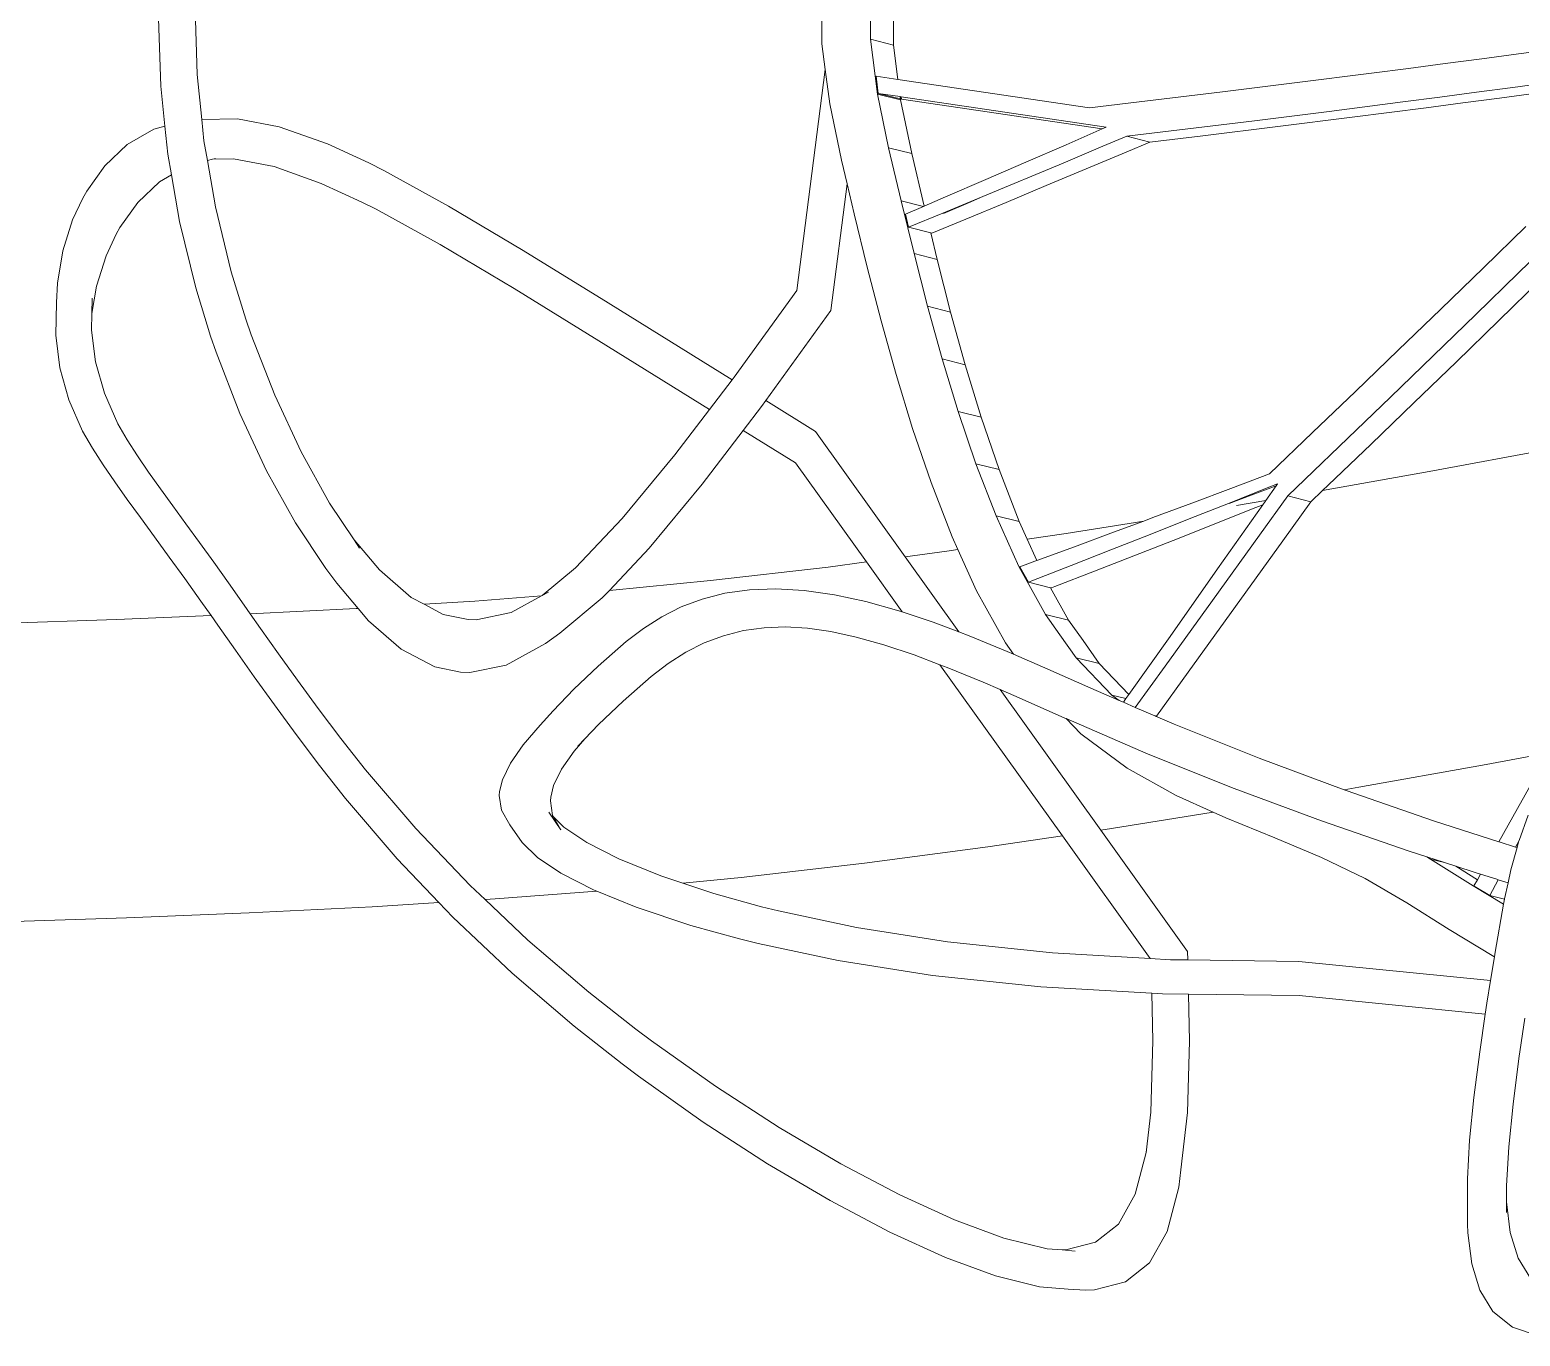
# Model space of a CAD drawing. Header units: millimetres. Extents: x 930469 to 1523124, y -120375 to 411163.
# Drawn here: x 1403982.3 to 1404443.5, y 138208.9 to 138613.2 of the extents above; entities that cross this region are included whole.
import ezdxf

# ---------------------------------------------------------------- set-up
doc = ezdxf.new("R2010")
doc.units = ezdxf.units.MM
for name, color, linetype, lineweight in [('A-NET THAY', 8, 'Continuous', 0), ('COT VACH', 8, 'Continuous', 0), ('xr', 8, 'Continuous', 0)]:
    doc.layers.add(name, color=color, linetype=linetype, lineweight=lineweight)

# ---------------------------------------------------------------- blocks, each defined once
blk = doc.blocks.new('zzz')
at = {"layer": 'xr', "ltscale": 3}
for p, q in [((1229460.1, 22765.21), (1229460.09, 22725.7)), ((1229490.1, 22763.73), (1229490.08, 22728.45)), ((1229504.42, 22760.12), (1229504.4, 22724.84)), ((1229072.09, 22747.33), (1229073.44, 22706.53)), ((1229050.97, 22699.38), (1229049.57, 22741.34)), ((1229490.08, 22728.45), (1229494.41, 22694.45)), ((1229504.4, 22724.84), (1229490.08, 22728.45)), ((1229460.09, 22725.7), (1229462.14, 22709.74)), ((1229504.4, 22724.84), (1229507.11, 22703.58)), ((1229891.07, 22719.32), (1229868.48, 22716.31)), ((1229913.58, 22722.34), (1229891.07, 22719.32)), ((1229444.61, 22572.99), (1229462.14, 22709.74)), ((1229462.14, 22709.74), (1229464.87, 22688.43)), ((1229823.03, 22710.36), (1229800.19, 22707.43)), ((1229845.8, 22713.33), (1229823.03, 22710.36)), ((1229868.48, 22716.31), (1229845.8, 22713.33)), ((1229053.49, 22674.73), (1229050.97, 22699.38)), ((1229073.44, 22706.53), (1229076.28, 22678.78)), ((1229493.57, 22705.6), (1229494.93, 22694.96)), ((1229493.57, 22705.6), (1229507.11, 22703.58)), ((1229625.64, 22685.99), (1229507.11, 22703.58)), ((1229708.01, 22695.89), (1229754.25, 22701.61)), ((1229754.25, 22701.61), (1229800.19, 22707.43)), ((1229887.68, 22698.6), (1229865.08, 22695.59)), ((1229910.19, 22701.63), (1229887.68, 22698.6)), ((1229508.74, 22690.84), (1229494.41, 22694.45)), ((1229501.36, 22661.31), (1229494.41, 22694.45)), ((1229508.65, 22691.5), (1229494.93, 22694.96)), ((1229494.93, 22694.96), (1229508.47, 22692.93)), ((1229508.47, 22692.93), (1229508.65, 22691.5)), ((1229509.06, 22692.84), (1229508.47, 22692.93)), ((1229508.65, 22691.5), (1229508.74, 22690.84)), ((1229509.25, 22691.35), (1229508.65, 22691.5)), ((1229515.68, 22657.7), (1229508.74, 22690.84)), ((1229509.06, 22692.84), (1229509.25, 22691.35)), ((1229635.9, 22674.04), (1229509.06, 22692.84)), ((1229633.46, 22672.9), (1229509.25, 22691.35)), ((1229625.64, 22685.99), (1229661.48, 22690.25)), ((1229661.48, 22690.25), (1229708.01, 22695.89)), ((1229773.87, 22683.79), (1229819.64, 22689.65)), ((1229842.4, 22692.61), (1229819.64, 22689.65)), ((1229865.08, 22695.59), (1229842.4, 22692.61)), ((1229879.41, 22691.98), (1229856.73, 22689)), ((1229902, 22694.99), (1229879.41, 22691.98)), ((1229464.87, 22688.43), (1229472.2, 22653.66)), ((1229727.78, 22678.02), (1229773.87, 22683.79)), ((1229742.1, 22674.41), (1229788.19, 22680.18)), ((1229788.19, 22680.18), (1229833.96, 22686.04)), ((1229856.73, 22689), (1229833.96, 22686.04)), ((1229030.16, 22663.24), (1229046.54, 22672.8)), ((1229046.54, 22672.8), (1229053.49, 22674.73)), ((1229055.28, 22657.35), (1229053.49, 22674.73)), ((1229076.28, 22678.78), (1229098.46, 22679.22)), ((1229076.28, 22678.78), (1229077.64, 22665.59)), ((1229098.46, 22679.22), (1229124.24, 22674.29)), ((1229124.24, 22674.29), (1229154.16, 22663.67)), ((1229633.46, 22672.9), (1229611.13, 22663.15)), ((1229635.89, 22673.96), (1229633.46, 22672.9)), ((1229636.03, 22674.02), (1229635.89, 22673.96)), ((1229636.03, 22674.02), (1229635.9, 22674.04)), ((1229648.66, 22668.41), (1229681.39, 22672.34)), ((1229681.39, 22672.34), (1229727.78, 22678.02)), ((1229695.71, 22668.73), (1229742.1, 22674.41)), ((1229016.38, 22650.18), (1229030.16, 22663.24)), ((1229077.64, 22665.59), (1229079.77, 22653.3)), ((1229154.16, 22663.67), (1229179.71, 22651.89)), ((1229611.13, 22663.15), (1229586.3, 22652.36)), ((1229633.96, 22662.2), (1229609.27, 22651.81)), ((1229648.66, 22668.41), (1229633.96, 22662.2)), ((1229662.98, 22664.8), (1229648.29, 22658.59)), ((1229662.98, 22664.8), (1229648.66, 22668.41)), ((1229662.98, 22664.8), (1229695.71, 22668.73)), ((1229057.51, 22644.47), (1229055.28, 22657.35)), ((1229079.77, 22653.3), (1229083.01, 22654.2)), ((1229079.77, 22653.3), (1229084.71, 22624.81)), ((1229083.01, 22654.2), (1229084.68, 22654.66)), ((1229083.01, 22654.2), (1229095.85, 22654.45)), ((1229095.85, 22654.45), (1229121, 22649.64)), ((1229472.2, 22653.66), (1229475.68, 22638.99)), ((1229501.36, 22661.31), (1229509.11, 22628.5)), ((1229515.68, 22657.7), (1229501.36, 22661.31)), ((1229515.68, 22657.7), (1229523.36, 22625.23)), ((1229586.3, 22652.36), (1229561.41, 22641.59)), ((1229648.29, 22658.59), (1229623.6, 22648.2)), ((1229005.13, 22634.41), (1229016.38, 22650.18)), ((1229050.2, 22640.2), (1229057.51, 22644.47)), ((1229062.51, 22615.61), (1229057.51, 22644.47)), ((1229121, 22649.64), (1229150.26, 22639.25)), ((1229179.71, 22651.89), (1229188.97, 22647.2)), ((1229188.97, 22647.2), (1229229.04, 22625.14)), ((1229609.27, 22651.81), (1229559.73, 22631.09)), ((1229623.6, 22648.2), (1229598.84, 22637.84)), ((1229002.68, 22630.08), (1229005.13, 22634.41)), ((1229036.73, 22627.44), (1229050.2, 22640.2)), ((1229150.26, 22639.25), (1229175.32, 22627.7)), ((1229465.62, 22560.49), (1229475.68, 22638.99)), ((1229475.68, 22638.99), (1229480.1, 22620.34)), ((1229561.41, 22641.59), (1229536.45, 22630.85)), ((1229598.84, 22637.84), (1229574.01, 22627.49)), ((1228996.38, 22616.59), (1229002.68, 22630.08)), ((1229025.66, 22611.93), (1229036.73, 22627.44)), ((1229084.71, 22624.81), (1229094.54, 22584.59)), ((1229175.32, 22627.7), (1229184.22, 22623.19)), ((1229229.04, 22625.14), (1229275.17, 22597.69)), ((1229522.88, 22625.03), (1229509.11, 22628.5)), ((1229517.05, 22595.78), (1229509.11, 22628.5)), ((1229522.88, 22625.03), (1229511.69, 22620.23)), ((1229523.36, 22625.23), (1229522.88, 22625.03)), ((1229536.45, 22630.85), (1229523.36, 22625.23)), ((1229559.69, 22631.1), (1229534.8, 22620.78)), ((1229550.78, 22627.24), (1229535.38, 22620.63)), ((1229574.01, 22627.49), (1229549.13, 22617.17)), ((1229559.69, 22631.1), (1229550.78, 22627.24)), ((1229559.73, 22631.09), (1229559.69, 22631.1)), ((1228990.29, 22597.47), (1228996.38, 22616.59)), ((1229072.54, 22574.61), (1229062.51, 22615.61)), ((1229184.22, 22623.19), (1229223.87, 22601.36)), ((1229488.16, 22587.31), (1229480.1, 22620.34)), ((1229511.69, 22620.23), (1229513.67, 22612.05)), ((1229534.8, 22620.78), (1229513.67, 22612.05)), ((1229549.13, 22617.17), (1229528, 22608.44)), ((1229017.1, 22594.46), (1229023.3, 22607.76)), ((1229023.3, 22607.76), (1229025.66, 22611.93)), ((1229527.39, 22608.59), (1229513.67, 22612.05)), ((1229527.39, 22608.59), (1229531.37, 22592.17)), ((1229528, 22608.44), (1229527.39, 22608.59)), ((1229895.58, 22612.5), (1229869.39, 22586.95)), ((1229916.95, 22609.14), (1229890.85, 22583.57)), ((1228986.98, 22577.58), (1228990.29, 22597.47)), ((1229223.87, 22601.36), (1229269.63, 22574.13)), ((1229275.17, 22597.69), (1229327.74, 22565.33)), ((1229011.1, 22575.62), (1229017.1, 22594.46)), ((1229531.37, 22592.17), (1229517.05, 22595.78)), ((1229525.41, 22563.15), (1229517.05, 22595.78)), ((1229539.73, 22559.54), (1229531.37, 22592.17)), ((1229094.54, 22584.59), (1229103.6, 22555.11)), ((1229488.16, 22587.31), (1229496.68, 22554.17)), ((1229869.39, 22586.95), (1229843.1, 22561.43)), ((1229890.85, 22583.57), (1229864.65, 22558.02)), ((1229905.17, 22579.96), (1229878.97, 22554.41)), ((1228986.98, 22577.58), (1228986.33, 22565.43)), ((1229008.28, 22558.75), (1229011.1, 22575.62)), ((1229081.75, 22544.63), (1229072.54, 22574.61)), ((1229269.63, 22574.13), (1229322.03, 22541.87)), ((1229444.61, 22572.99), (1229405.8, 22519.35)), ((1228985.91, 22545.22), (1228986.33, 22565.43)), ((1229008.48, 22568.19), (1229008.28, 22558.75)), ((1229327.74, 22565.33), (1229404.52, 22517.67)), ((1229465.62, 22560.49), (1229425.31, 22504.78)), ((1229539.73, 22559.54), (1229525.41, 22563.15)), ((1229525.41, 22563.15), (1229534.41, 22530.6)), ((1229843.1, 22561.43), (1229816.73, 22535.93)), ((1229008.28, 22558.75), (1229008.07, 22548.39)), ((1229103.6, 22555.11), (1229106.87, 22545.57)), ((1229505.93, 22520.9), (1229496.68, 22554.17)), ((1229539.73, 22559.54), (1229548.74, 22526.99)), ((1229864.65, 22558.02), (1229838.36, 22532.5)), ((1229878.97, 22554.41), (1229852.69, 22528.89)), ((1228988.48, 22525.07), (1228985.91, 22545.22)), ((1229008.07, 22548.39), (1229010.58, 22528.7)), ((1229085.15, 22534.72), (1229081.75, 22544.63)), ((1229106.87, 22545.57), (1229121.43, 22508.11)), ((1229322.03, 22541.87), (1229390.54, 22499.34)), ((1229099.89, 22496.79), (1229085.15, 22534.72)), ((1229816.73, 22535.93), (1229790.28, 22510.45)), ((1229838.36, 22532.5), (1229811.99, 22507)), ((1228994.04, 22505.22), (1228988.48, 22525.07)), ((1229010.58, 22528.7), (1229016, 22509.36)), ((1229548.74, 22526.99), (1229534.41, 22530.6)), ((1229544.32, 22498.14), (1229534.41, 22530.6)), ((1229558.64, 22494.53), (1229548.74, 22526.99)), ((1229852.69, 22528.89), (1229826.32, 22503.39)), ((1229404.52, 22517.67), (1229390.54, 22499.34)), ((1229405.8, 22519.35), (1229404.52, 22517.67)), ((1229516.16, 22487.54), (1229505.93, 22520.9)), ((1229002.52, 22485.83), (1228994.04, 22505.22)), ((1229016, 22509.36), (1229024.24, 22490.51)), ((1229121.43, 22508.11), (1229137.74, 22473.13)), ((1229425.31, 22504.78), (1229422.71, 22501.19)), ((1229425.31, 22504.78), (1229456.01, 22485.74)), ((1229790.28, 22510.45), (1229763.74, 22484.99)), ((1229811.99, 22507), (1229785.54, 22481.52)), ((1229116.43, 22461.32), (1229099.89, 22496.79)), ((1229390.54, 22499.34), (1229369.07, 22471.19)), ((1229422.71, 22501.19), (1229411.42, 22486.39)), ((1229558.64, 22494.53), (1229544.32, 22498.14)), ((1229544.32, 22498.14), (1229555.37, 22465.76)), ((1229826.32, 22503.39), (1229799.86, 22477.91)), ((1229024.24, 22490.51), (1229030.01, 22480.52)), ((1229411.42, 22486.39), (1229385.96, 22453.02)), ((1229411.42, 22486.39), (1229443.68, 22466.39)), ((1229516.16, 22487.54), (1229527.62, 22454.07)), ((1229558.64, 22494.53), (1229569.69, 22462.15)), ((1229008.56, 22475.37), (1229002.52, 22485.83)), ((1229030.01, 22480.52), (1229036.41, 22470.55)), ((1229511.54, 22408.12), (1229456.01, 22485.74)), ((1229763.74, 22484.99), (1229737.13, 22459.56)), ((1229785.54, 22481.52), (1229759, 22456.06)), ((1229799.86, 22477.91), (1229773.33, 22452.45)), ((1229015.21, 22465), (1229008.56, 22475.37)), ((1229036.41, 22470.55), (1229043.32, 22460.49)), ((1229137.74, 22473.13), (1229155.39, 22441.33)), ((1229369.07, 22471.19), (1229336.46, 22431.77)), ((1229835.8, 22460.98), (1229911.52, 22475.03)), ((1229022.45, 22454.48), (1229015.21, 22465)), ((1229043.32, 22460.49), (1229050.68, 22450.21)), ((1229134.31, 22429.11), (1229116.43, 22461.32)), ((1229487.65, 22404.94), (1229443.68, 22466.39)), ((1229569.69, 22462.15), (1229555.37, 22465.76)), ((1229567.8, 22433.53), (1229555.37, 22465.76)), ((1229582.12, 22429.92), (1229569.69, 22462.15)), ((1229737.05, 22459.48), (1229713.1, 22450.44)), ((1229737.13, 22459.56), (1229737.05, 22459.48)), ((1229835.8, 22460.98), (1229769.82, 22449.1)), ((1229030.19, 22443.65), (1229022.45, 22454.48)), ((1229050.68, 22450.21), (1229058.41, 22439.59)), ((1229385.96, 22453.02), (1229353.25, 22413.47)), ((1229540.65, 22420.42), (1229527.62, 22454.07)), ((1229713.1, 22450.44), (1229689.01, 22441.4)), ((1229735.69, 22450.81), (1229711.58, 22441.17)), ((1229741.11, 22452), (1229727.42, 22446.83)), ((1229741.11, 22452), (1229734.8, 22443.01)), ((1229742.08, 22453.38), (1229735.69, 22450.81)), ((1229742.08, 22453.38), (1229741.11, 22452)), ((1229759, 22456.06), (1229748.3, 22445.83)), ((1229773.33, 22452.45), (1229769.82, 22449.1)), ((1229038.41, 22432.37), (1229030.19, 22443.65)), ((1229155.39, 22441.33), (1229170.55, 22418.7)), ((1229689.01, 22441.4), (1229664.84, 22432.38)), ((1229711.58, 22441.17), (1229687.39, 22431.55)), ((1229732.95, 22440.37), (1229704.93, 22400.59)), ((1229727.42, 22446.83), (1229712.02, 22441.05)), ((1229734.8, 22443.01), (1229716.66, 22439.89)), ((1229732.95, 22440.37), (1229725.9, 22437.56)), ((1229748.3, 22445.83), (1229730.9, 22421.57)), ((1229734.3, 22442.29), (1229732.95, 22440.37)), ((1229734.8, 22443.01), (1229734.3, 22442.29)), ((1229762.62, 22442.22), (1229745.22, 22417.96)), ((1229762.62, 22442.22), (1229748.3, 22445.83)), ((1229769.82, 22449.1), (1229762.62, 22442.22)), ((1229047.08, 22420.52), (1229038.41, 22432.37)), ((1229058.41, 22439.59), (1229066.49, 22428.55)), ((1229336.46, 22431.77), (1229307.56, 22401.29)), ((1229582.12, 22429.92), (1229567.8, 22433.53)), ((1229581.99, 22402.12), (1229567.8, 22433.53)), ((1229664.84, 22432.38), (1229659.18, 22430.28)), ((1229687.39, 22431.55), (1229663.13, 22421.94)), ((1229725.9, 22437.56), (1229701.72, 22427.94)), ((1229066.49, 22428.55), (1229074.89, 22416.99)), ((1229153.14, 22400.99), (1229134.31, 22429.11)), ((1229582.12, 22429.92), (1229587.09, 22418.95)), ((1229611.24, 22422.54), (1229587.09, 22418.95)), ((1229659.18, 22430.28), (1229611.24, 22422.54)), ((1229640.59, 22423.38), (1229616.28, 22414.4)), ((1229663.13, 22421.94), (1229638.79, 22412.37)), ((1229659.18, 22430.28), (1229640.59, 22423.38)), ((1229701.72, 22427.94), (1229677.45, 22418.33)), ((1229056.18, 22408), (1229047.08, 22420.52)), ((1229074.89, 22416.99), (1229083.65, 22404.82)), ((1229186.3, 22399.98), (1229170.55, 22418.7)), ((1229170.55, 22418.7), (1229173.99, 22413.57)), ((1229353.25, 22413.47), (1229328.5, 22387.37)), ((1229544.21, 22412.58), (1229537.37, 22411.56)), ((1229540.65, 22420.42), (1229544.21, 22412.58)), ((1229555.77, 22387.06), (1229544.21, 22412.58)), ((1229587.09, 22418.95), (1229593, 22405.85)), ((1229616.28, 22414.4), (1229593, 22405.85)), ((1229677.45, 22418.33), (1229653.11, 22408.76)), ((1229730.9, 22421.57), (1229701.72, 22381)), ((1229745.22, 22417.96), (1229716.05, 22377.39)), ((1229065.71, 22394.75), (1229056.18, 22408)), ((1229083.65, 22404.82), (1229092.81, 22391.95)), ((1229487.65, 22404.94), (1229463.99, 22401.78)), ((1229509.75, 22374.05), (1229487.65, 22404.94)), ((1229511.54, 22408.12), (1229537.37, 22411.56)), ((1229544.82, 22361.62), (1229511.54, 22408.12)), ((1229591.89, 22405.44), (1229582.57, 22402.03)), ((1229593, 22405.85), (1229591.89, 22405.44)), ((1229638.79, 22412.37), (1229614.38, 22402.81)), ((1229653.11, 22408.76), (1229628.7, 22399.2)), ((1229075.69, 22380.73), (1229065.71, 22394.75)), ((1229159.93, 22391.88), (1229153.14, 22400.99)), ((1229205.8, 22383), (1229186.3, 22399.98)), ((1229307.56, 22401.29), (1229287.03, 22384.16)), ((1229463.99, 22401.78), (1229391.1, 22393.37)), ((1229582.61, 22401.96), (1229581.99, 22402.12)), ((1229598.38, 22372.5), (1229581.99, 22402.12)), ((1229582.57, 22402.03), (1229582.61, 22401.96)), ((1229582.61, 22401.96), (1229587.86, 22392.48)), ((1229614.38, 22402.81), (1229589.9, 22393.27)), ((1229628.7, 22399.2), (1229604.22, 22389.66)), ((1229704.93, 22400.59), (1229675.49, 22358.9)), ((1229092.81, 22391.95), (1229102.47, 22378.26)), ((1229173.14, 22376.17), (1229159.93, 22391.88)), ((1229290.78, 22386.21), (1229287.03, 22384.16)), ((1229328.5, 22387.37), (1229324.12, 22382.75)), ((1229391.1, 22393.37), (1229328.5, 22387.37)), ((1229400.05, 22385.57), (1229386.02, 22382.01)), ((1229415.21, 22387.72), (1229400.05, 22385.57)), ((1229431.59, 22388.34), (1229415.21, 22387.72)), ((1229449.16, 22387.34), (1229431.59, 22388.34)), ((1229467.79, 22384.7), (1229449.16, 22387.34)), ((1229573.64, 22354.87), (1229555.77, 22387.06)), ((1229589.9, 22393.27), (1229587.86, 22392.48)), ((1229601.57, 22389.03), (1229587.86, 22392.48)), ((1229602.19, 22388.87), (1229601.57, 22389.03)), ((1229612.7, 22368.89), (1229601.57, 22389.03)), ((1229604.22, 22389.66), (1229602.19, 22388.87)), ((1229082.05, 22371.73), (1229075.69, 22380.73)), ((1229102.47, 22378.26), (1229106.32, 22372.79)), ((1229106.32, 22372.79), (1229171.79, 22376.09)), ((1229173.14, 22376.17), (1229171.79, 22376.09)), ((1229179.56, 22368.52), (1229173.14, 22376.17)), ((1229213.9, 22378.73), (1229205.8, 22383)), ((1229245.26, 22380.7), (1229213.9, 22378.73)), ((1229225.73, 22372.5), (1229213.9, 22378.73)), ((1229286.59, 22383.92), (1229245.26, 22380.7)), ((1229286.59, 22383.92), (1229267.69, 22373.6)), ((1229287.03, 22384.16), (1229286.59, 22383.92)), ((1229324.12, 22382.75), (1229297.94, 22360.9)), ((1229373.01, 22377.13), (1229360.89, 22371.05)), ((1229386.02, 22382.01), (1229373.01, 22377.13)), ((1229487.31, 22380.47), (1229467.79, 22384.7)), ((1229507.66, 22374.75), (1229487.31, 22380.47)), ((1229701.72, 22381), (1229672.47, 22340.45)), ((1229716.05, 22377.39), (1229686.79, 22336.84)), ((1229023.5, 22369.36), (1228948.67, 22366.87)), ((1229082.05, 22371.73), (1229023.5, 22369.36)), ((1229086.15, 22365.91), (1229082.05, 22371.73)), ((1229106.32, 22372.79), (1229112.72, 22363.69)), ((1229199.75, 22350.95), (1229179.56, 22368.52)), ((1229241.06, 22369.29), (1229225.73, 22372.5)), ((1229246.09, 22369.17), (1229241.06, 22369.29)), ((1229267.69, 22373.6), (1229246.09, 22369.17)), ((1229360.89, 22371.05), (1229349.56, 22363.86)), ((1229509.75, 22374.05), (1229507.66, 22374.75)), ((1229528.9, 22367.64), (1229509.75, 22374.05)), ((1229544.82, 22361.62), (1229528.9, 22367.64)), ((1229612.7, 22368.89), (1229598.38, 22372.5)), ((1229598.38, 22372.5), (1229607.34, 22359.86)), ((1229612.7, 22368.89), (1229621.67, 22356.25)), ((1229097.15, 22350.28), (1229086.15, 22365.91)), ((1229112.72, 22363.69), (1229123.68, 22348.19)), ((1229297.94, 22360.9), (1229288.91, 22354.45)), ((1229349.56, 22363.86), (1229338.96, 22355.7)), ((1229399.15, 22359.29), (1229387.22, 22354.82)), ((1229411.51, 22362.43), (1229399.15, 22359.29)), ((1229424.26, 22364.24), (1229411.51, 22362.43)), ((1229437.41, 22364.73), (1229424.26, 22364.24)), ((1229451.11, 22363.95), (1229437.41, 22364.73)), ((1229465.63, 22361.9), (1229451.11, 22363.95)), ((1229481.3, 22358.5), (1229465.63, 22361.9)), ((1229498.41, 22353.69), (1229481.3, 22358.5)), ((1229551.19, 22359.21), (1229544.82, 22361.62)), ((1229574.74, 22349.54), (1229551.19, 22359.21)), ((1229607.34, 22359.86), (1229617.39, 22345.66)), ((1229675.49, 22358.9), (1229650.01, 22322.94)), ((1229108.79, 22333.81), (1229097.15, 22350.28)), ((1229123.68, 22348.19), (1229135.47, 22331.7)), ((1229220.46, 22340.04), (1229199.75, 22350.95)), ((1229288.91, 22354.45), (1229264.62, 22341.17)), ((1229338.96, 22355.7), (1229321.68, 22340.46)), ((1229375.76, 22349.07), (1229364.81, 22342.13)), ((1229387.22, 22354.82), (1229375.76, 22349.07)), ((1229517.12, 22347.43), (1229498.41, 22353.69)), ((1229573.64, 22354.87), (1229578.63, 22347.86)), ((1229578.63, 22347.86), (1229574.74, 22349.54)), ((1229621.67, 22356.25), (1229631.72, 22342.05)), ((1229236.46, 22336.69), (1229220.46, 22340.04)), ((1229264.62, 22341.17), (1229242.09, 22336.56)), ((1229321.68, 22340.46), (1229306.57, 22326.15)), ((1229364.81, 22342.13), (1229354.35, 22334.07)), ((1229533.13, 22341.38), (1229517.12, 22347.43)), ((1229537.56, 22339.7), (1229533.13, 22341.38)), ((1229608.91, 22235.48), (1229533.13, 22341.38)), ((1229559.82, 22330.56), (1229537.56, 22339.7)), ((1229599.81, 22338.69), (1229578.63, 22347.86)), ((1229626.55, 22326.78), (1229599.81, 22338.69)), ((1229631.72, 22342.05), (1229617.39, 22345.66)), ((1229639.47, 22322.6), (1229617.39, 22345.66)), ((1229650.01, 22322.94), (1229631.72, 22342.05)), ((1229672.47, 22340.45), (1229654.01, 22314.95)), ((1229121.22, 22316.44), (1229108.79, 22333.81)), ((1229135.47, 22331.7), (1229148.27, 22314.22)), ((1229242.09, 22336.56), (1229236.46, 22336.69)), ((1229354.35, 22334.07), (1229337.01, 22318.78)), ((1229570.28, 22326.03), (1229559.82, 22330.56)), ((1229686.79, 22336.84), (1229667.01, 22309.52)), ((1229306.57, 22326.15), (1229293.77, 22312.87)), ((1229584.04, 22320.08), (1229570.28, 22326.03)), ((1229632.56, 22238.99), (1229570.28, 22326.03)), ((1229643.91, 22319.3), (1229626.55, 22326.78)), ((1229648.21, 22320.39), (1229639.47, 22322.6)), ((1229639.47, 22322.6), (1229643.91, 22319.3)), ((1229648.21, 22320.39), (1229646.61, 22318.14)), ((1229650.01, 22322.94), (1229648.21, 22320.39)), ((1229134.61, 22298.15), (1229121.22, 22316.44)), ((1229148.27, 22314.22), (1229162.25, 22295.7)), ((1229293.77, 22312.87), (1229285.72, 22304)), ((1229337.01, 22318.78), (1229321.8, 22304.37)), ((1229610.45, 22308.32), (1229584.04, 22320.08)), ((1229646.61, 22318.14), (1229643.91, 22319.3)), ((1229654.01, 22314.95), (1229646.61, 22318.14)), ((1229666.08, 22309.75), (1229654.01, 22314.95)), ((1229285.72, 22304), (1229275.26, 22291.68)), ((1229321.8, 22304.37), (1229313.33, 22295.57)), ((1229611.13, 22308.02), (1229610.45, 22308.32)), ((1229662.04, 22286.09), (1229611.13, 22308.02)), ((1229611.13, 22308.02), (1229620.23, 22298.53)), ((1229666.32, 22309.69), (1229666.08, 22309.75)), ((1229666.32, 22309.69), (1229666.45, 22309.59)), ((1229667.01, 22309.52), (1229666.32, 22309.69)), ((1229677.97, 22304.63), (1229666.45, 22309.59)), ((1229730.68, 22283.49), (1229677.97, 22304.63)), ((1229149.15, 22278.88), (1229134.61, 22298.15)), ((1229162.25, 22295.7), (1229177.56, 22276.24)), ((1229313.33, 22295.57), (1229306.68, 22287.75)), ((1229313.33, 22295.57), (1229308.93, 22291.01)), ((1229648.94, 22277.24), (1229620.23, 22298.53)), ((1229275.26, 22291.68), (1229267.42, 22280.44)), ((1229306.68, 22287.75), (1229298.96, 22276.68)), ((1229715.1, 22264.82), (1229662.04, 22286.09)), ((1229783.25, 22263.95), (1229730.68, 22283.49)), ((1229909.91, 22286.9), (1229868.76, 22279.27)), ((1229165.17, 22258.52), (1229149.15, 22278.88)), ((1229177.56, 22276.24), (1229208.75, 22239.99)), ((1229267.42, 22280.44), (1229262.39, 22270.13)), ((1229298.96, 22276.68), (1229294.01, 22266.51)), ((1229679.28, 22260.42), (1229648.94, 22277.24)), ((1229868.76, 22279.27), (1229792.23, 22265.49)), ((1229906.81, 22281.37), (1229878.93, 22231.77)), ((1229262.39, 22270.13), (1229260.6, 22262.87)), ((1229294.01, 22266.51), (1229292.24, 22259.37)), ((1229792.23, 22265.49), (1229783.25, 22263.95)), ((1229197.25, 22221.23), (1229165.17, 22258.52)), ((1229260.6, 22262.87), (1229260.4, 22260.5)), ((1229260.4, 22260.5), (1229261.8, 22251.32)), ((1229292.24, 22259.37), (1229292.06, 22257.08)), ((1229292.06, 22257.08), (1229293.43, 22248.05)), ((1229679.28, 22260.42), (1229702.12, 22250.14)), ((1229769.12, 22244.73), (1229715.1, 22264.82)), ((1229784.39, 22263.52), (1229783.25, 22263.95)), ((1229838.6, 22244.83), (1229784.39, 22263.52)), ((1229261.8, 22251.32), (1229267.02, 22242.22)), ((1229298.53, 22239.16), (1229291.01, 22250.04)), ((1229293.43, 22248.05), (1229293.9, 22247.23)), ((1229300.4, 22240.91), (1229293.9, 22247.23)), ((1229293.9, 22247.23), (1229298.53, 22239.16)), ((1229702.12, 22250.14), (1229639.25, 22239.99)), ((1229710.03, 22246.57), (1229702.12, 22250.14)), ((1229710.03, 22246.57), (1229740.29, 22234.23)), ((1229897.02, 22248.19), (1229891.45, 22232.48)), ((1229208.75, 22239.99), (1229242.35, 22204.78)), ((1229267.02, 22242.22), (1229274.54, 22231.34)), ((1229314.65, 22231.37), (1229300.4, 22240.91)), ((1229639.25, 22239.99), (1229632.56, 22238.99)), ((1229686.35, 22163.83), (1229632.56, 22238.99)), ((1229823.54, 22225.97), (1229769.12, 22244.73)), ((1229878.93, 22231.77), (1229838.6, 22244.83)), ((1229274.54, 22231.34), (1229284.06, 22222.09)), ((1229334.41, 22221.29), (1229314.65, 22231.37)), ((1229562.81, 22228.62), (1229486.41, 22218.44)), ((1229562.81, 22228.62), (1229608.91, 22235.48)), ((1229663.26, 22159.51), (1229608.91, 22235.48)), ((1229769.19, 22222.12), (1229740.29, 22234.23)), ((1229879.18, 22231.69), (1229878.93, 22231.77)), ((1229889.34, 22228.5), (1229879.18, 22231.69)), ((1229890.21, 22228.23), (1229886.39, 22214.46)), ((1229891.45, 22232.48), (1229889.34, 22228.5)), ((1229890.21, 22228.23), (1229889.34, 22228.5)), ((1229891.19, 22231.74), (1229890.21, 22228.23)), ((1229891.45, 22232.48), (1229891.19, 22231.74)), ((1229223.05, 22194.21), (1229197.25, 22221.23)), ((1229284.06, 22222.09), (1229298.53, 22212.4)), ((1229360.35, 22210.68), (1229334.41, 22221.29)), ((1229769.19, 22222.12), (1229796.21, 22209)), ((1229834.32, 22222.48), (1229823.54, 22225.97)), ((1229834.32, 22222.48), (1229836.7, 22221.09)), ((1229845.32, 22218.91), (1229834.32, 22222.48)), ((1229845.32, 22218.91), (1229836.7, 22221.09)), ((1229862.99, 22204.54), (1229836.7, 22221.09)), ((1229852.36, 22216.63), (1229845.32, 22218.91)), ((1229298.53, 22212.4), (1229318.67, 22202.13)), ((1229373.91, 22206.16), (1229360.35, 22210.68)), ((1229410.1, 22209.63), (1229373.91, 22206.16)), ((1229486.41, 22218.44), (1229410.1, 22209.63)), ((1229852.36, 22216.63), (1229865.68, 22208.26)), ((1229864.24, 22212.78), (1229852.36, 22216.63)), ((1229867.63, 22211.72), (1229864.24, 22212.78)), ((1229867.63, 22211.72), (1229865.68, 22208.26)), ((1229877.73, 22208.55), (1229867.63, 22211.72)), ((1229886.39, 22214.46), (1229884.67, 22206.45)), ((1229242.35, 22204.78), (1229251.64, 22196)), ((1229320.7, 22201.3), (1229257.78, 22196.39)), ((1229318.67, 22202.13), (1229320.7, 22201.3)), ((1229320.7, 22201.3), (1229345.2, 22191.28)), ((1229393.15, 22199.75), (1229373.91, 22206.16)), ((1229796.21, 22209), (1229822.08, 22193.93)), ((1229863.71, 22204.36), (1229862.99, 22204.54)), ((1229881.92, 22193.1), (1229862.99, 22204.54)), ((1229865.68, 22208.26), (1229863.54, 22204.46)), ((1229863.54, 22204.46), (1229863.71, 22204.36)), ((1229873.42, 22198.5), (1229863.71, 22204.36)), ((1229878.61, 22208.29), (1229873.42, 22198.5)), ((1229878.61, 22208.29), (1229877.73, 22208.55)), ((1229884.67, 22206.45), (1229878.61, 22208.29)), ((1229884.67, 22206.45), (1229882.51, 22196.4)), ((1229181.72, 22191.61), (1229105.71, 22187.78)), ((1229223.05, 22194.21), (1229181.72, 22191.61)), ((1229231.75, 22185.09), (1229223.05, 22194.21)), ((1229257.78, 22196.39), (1229251.64, 22196)), ((1229251.64, 22196), (1229278.15, 22170.93)), ((1229345.2, 22191.28), (1229378.85, 22180.06)), ((1229422.62, 22191.56), (1229393.15, 22199.75)), ((1229433.16, 22188.94), (1229422.62, 22191.56)), ((1229822.08, 22193.93), (1229848.29, 22177.46)), ((1229882.47, 22196.21), (1229873.42, 22198.5)), ((1229881.92, 22193.1), (1229876.69, 22163.45)), ((1229882.47, 22196.21), (1229881.92, 22193.1)), ((1229882.51, 22196.4), (1229882.47, 22196.21)), ((1229029.75, 22184.7), (1228953.83, 22182.18)), ((1229105.71, 22187.78), (1229029.75, 22184.7)), ((1229268.39, 22150.44), (1229231.75, 22185.09)), ((1229481.43, 22178.7), (1229433.16, 22188.94)), ((1229378.85, 22180.06), (1229409.15, 22171.64)), ((1229537.84, 22169.8), (1229481.43, 22178.7)), ((1229875.8, 22160.84), (1229848.29, 22177.46)), ((1229278.15, 22170.93), (1229315.8, 22138.7)), ((1229409.15, 22171.64), (1229420.51, 22168.82)), ((1229420.51, 22168.82), (1229470.15, 22158.28)), ((1229602.67, 22162.95), (1229537.84, 22169.8)), ((1229686.35, 22163.83), (1229686.46, 22158.66)), ((1229876.69, 22163.45), (1229876.23, 22160.62)), ((1229470.15, 22158.28), (1229528.51, 22149.08)), ((1229663.26, 22159.51), (1229602.67, 22162.95)), ((1229675.81, 22158.8), (1229663.26, 22159.51)), ((1229686.46, 22158.66), (1229675.81, 22158.8)), ((1229755.23, 22157.76), (1229686.46, 22158.66)), ((1229873.83, 22145.83), (1229755.23, 22157.76)), ((1229876.23, 22160.62), (1229873.83, 22145.83)), ((1229875.8, 22160.84), (1229876.23, 22160.62)), ((1229306.77, 22117.58), (1229268.39, 22150.44)), ((1229528.51, 22149.08), (1229595.47, 22142.01)), ((1229873.83, 22145.83), (1229871.55, 22131.83)), ((1229315.8, 22138.7), (1229344.92, 22115.79)), ((1229595.47, 22142.01), (1229664.27, 22138.1)), ((1229664.27, 22138.1), (1229664.93, 22108.64)), ((1229664.27, 22138.1), (1229670.77, 22137.73)), ((1229670.77, 22137.73), (1229686.93, 22137.52)), ((1229686.93, 22137.52), (1229687.59, 22108.43)), ((1229686.93, 22137.52), (1229755.42, 22136.62)), ((1229870.55, 22125.04), (1229755.42, 22136.62)), ((1229871.55, 22131.83), (1229870.55, 22125.04)), ((1229336.38, 22094.29), (1229306.77, 22117.58)), ((1229870.55, 22125.04), (1229867.13, 22101.75)), ((1229895.03, 22122.58), (1229891.38, 22097.74)), ((1229344.92, 22115.79), (1229354.63, 22108.51)), ((1229354.63, 22108.51), (1229394.2, 22080.46)), ((1229664.93, 22108.64), (1229663.6, 22064.52)), ((1229687.59, 22108.43), (1229686.25, 22064.3)), ((1229867.13, 22101.75), (1229863.51, 22073.46)), ((1229346.47, 22086.72), (1229336.38, 22094.29)), ((1229891.38, 22097.74), (1229887.75, 22069.33)), ((1229386.53, 22058.32), (1229346.47, 22086.72)), ((1229394.2, 22080.46), (1229433.53, 22055.03)), ((1229863.51, 22073.46), (1229860.88, 22047.17)), ((1229663.6, 22064.52), (1229660.74, 22039.48)), ((1229686.25, 22064.3), (1229682.2, 22028.85)), ((1229887.75, 22069.33), (1229885.11, 22042.98)), ((1229426.41, 22032.53), (1229386.53, 22058.32)), ((1229433.53, 22055.03), (1229471.85, 22032.51)), ((1229860.88, 22047.17), (1229859.49, 22023.09)), ((1229660.74, 22039.48), (1229653.88, 22013.61)), ((1229660.86, 22039.95), (1229660.74, 22039.48)), ((1229885.11, 22042.98), (1229883.72, 22018.89)), ((1229465.23, 22009.72), (1229426.41, 22032.53)), ((1229471.85, 22032.51), (1229508.31, 22013.3)), ((1229682.2, 22028.85), (1229680.9, 22018.08)), ((1229680.9, 22018.08), (1229673.62, 21990.61)), ((1229859.49, 22023.09), (1229859.48, 22006.61)), ((1229883.72, 22018.89), (1229883.72, 22010.55)), ((1229502.17, 21990.26), (1229465.23, 22009.72)), ((1229508.31, 22013.3), (1229542.15, 21997.8)), ((1229653.88, 22013.61), (1229643.5, 21995.16)), ((1229883.72, 22010.55), (1229883.71, 22002.43)), ((1229883.72, 22010.55), (1229883.79, 22008.93)), ((1229883.79, 22008.93), (1229886.06, 21990.07)), ((1229542.15, 21997.8), (1229572.69, 21986.51)), ((1229859.48, 22006.61), (1229859.63, 21995.04)), ((1229536.47, 21974.56), (1229502.17, 21990.26)), ((1229643.5, 21995.16), (1229629.35, 21983.96)), ((1229673.62, 21990.61), (1229662.73, 21971.27)), ((1229859.63, 21995.04), (1229859.87, 21989.76)), ((1229859.87, 21989.76), (1229862.18, 21970.6)), ((1229886.06, 21990.07), (1229890.9, 21974.11)), ((1229572.69, 21986.51), (1229599.44, 21979.95)), ((1229599.44, 21979.95), (1229608.67, 21979.18)), ((1229611.1, 21979.28), (1229608.67, 21979.18)), ((1229608.67, 21979.18), (1229616.82, 21978.49)), ((1229629.35, 21983.96), (1229611.1, 21979.28)), ((1229567.48, 21963.09), (1229536.47, 21974.56)), ((1229662.73, 21971.27), (1229647.84, 21959.47)), ((1229862.18, 21970.6), (1229867.13, 21954.28)), ((1229890.9, 21974.11), (1229898.87, 21961.31)), ((1229594.7, 21956.41), (1229567.48, 21963.09)), ((1229612.42, 21954.93), (1229594.7, 21956.41)), ((1229623.17, 21954.35), (1229612.42, 21954.93)), ((1229628.8, 21954.59), (1229623.17, 21954.35)), ((1229647.84, 21959.47), (1229628.8, 21954.59)), ((1229867.13, 21954.28), (1229875.32, 21941.11)), ((1229875.32, 21941.11), (1229887.41, 21931.46)), ((1229887.41, 21931.46), (1229903.99, 21925.81))]:
    blk.add_line(p, q, dxfattribs=at)
blk = doc.blocks.new('frefegthmm')
at = {"layer": 'A-NET THAY', "xscale": 0.5, "yscale": 0.5, "zscale": 0.5, "rotation": 90}
blk.add_blockref('zzz', (1600967.07, -98280.98), dxfattribs=at)

msp = doc.modelspace()

# ---------------------------------------------------------------- block references
at = {"layer": 'COT VACH', "rotation": 269.9999999999985}
msp.add_blockref('frefegthmm', (887778.35, 1728213.12), dxfattribs=at)

doc.saveas('drawing.dxf')
